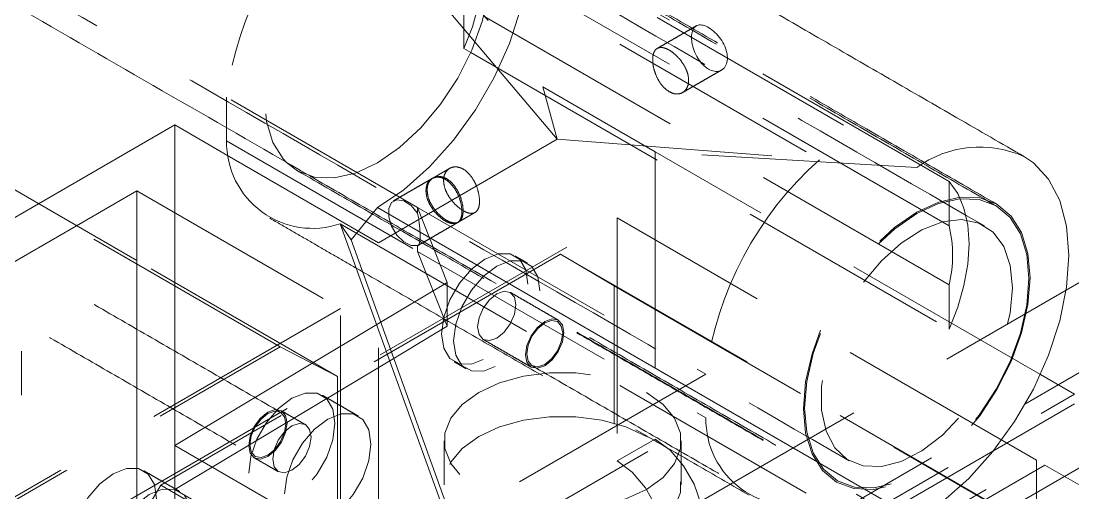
# Model space of a CAD drawing. Header units: millimetres. Extents: x 11 to 421, y 5 to 275.
# Drawn here: x 164.79 to 171, y 51.37 to 54.15 of the extents above; entities that cross this region are included whole.
import ezdxf

# ---------------------------------------------------------------- set-up
doc = ezdxf.new("R2010")
doc.units = ezdxf.units.MM
doc.linetypes.add('HIDDEN', pattern=[1.905, 1.27, -0.635])

msp = doc.modelspace()

# ---------------------------------------------------------------- linework, layer by layer
at = {"color": 7, "linetype": 'HIDDEN', "lineweight": 0}
for p, q in [((166.7376, 55.1326), (167.8682, 53.7608)), ((166.8934, 55.1234), (170.0754, 53.2865)), ((167.9541, 53.4519), (166.6733, 54.9647)), ((166.6733, 54.9647), (169.5018, 53.3319)), ((170.2663, 53.2024), (167.4623, 54.8211)), ((170.2663, 52.942), (167.5618, 54.5033)), ((167.4026, 54.2469), (167.4026, 53.9866)), ((167.5204, 54.1789), (170.2663, 52.5937)), ((167.443, 53.9632), (170.2663, 52.3333)), ((166.3197, 52.2287), (163.4559, 53.882)), ((167.9541, 53.4519), (167.8682, 53.7608)), ((167.8682, 53.7608), (168.5322, 53.3774)), ((166.0024, 53.7014), (166.0024, 53.52)), ((167.13, 53.0505), (166.0024, 53.7014)), ((167.9541, 53.4519), (166.8987, 52.8427)), ((167.9541, 53.4519), (169.5018, 53.3319)), ((166.0024, 53.4426), (167.13, 52.7916)), ((166.0177, 53.3513), (166.8987, 52.8427)), ((170.0754, 53.2865), (168.5322, 53.3774)), ((170.8048, 52.0655), (168.5322, 53.3774)), ((168.5322, 53.3774), (168.5322, 51.6852)), ((170.2663, 53.2024), (170.2663, 52.942)), ((165.4722, 53.1478), (166.6742, 52.4538)), ((164.8926, 53.0725), (164.632, 52.922)), ((167.4132, 49.9865), (172.8013, 53.097)), ((167.13, 53.0505), (167.13, 53.0161)), ((167.13, 53.0503), (167.13, 53.0505)), ((167.3046, 52.6081), (167.13, 53.0503)), ((167.13, 53.0503), (168.8308, 52.0684)), ((165.26, 51.2292), (168.3077, 52.9886)), ((166.6733, 52.9539), (169.5018, 51.3211)), ((168.3077, 52.9886), (168.3077, 51.5556)), ((170.7825, 51.5599), (168.3077, 52.9886)), ((164.632, 52.6628), (165.1172, 52.9428)), ((166.8987, 50.953), (166.8987, 52.8427)), ((167.13, 52.826), (167.13, 52.7916)), ((167.9738, 52.7754), (165.6146, 51.4135)), ((167.13, 52.7916), (168.8309, 51.8098)), ((167.13, 52.7916), (167.3046, 52.3495)), ((168.29, 52.5889), (167.9738, 52.7754)), ((167.9738, 52.7754), (170.8376, 51.1222)), ((166.6566, 52.0542), (165.4722, 52.7379)), ((166.8885, 52.3594), (167.3046, 52.6081)), ((167.3046, 52.6081), (167.3046, 52.3495)), ((168.29, 49.8682), (168.29, 52.5889)), ((168.29, 52.5889), (171.1538, 50.9357)), ((170.2663, 52.5937), (170.2663, 52.3333)), ((166.9535, 50.2518), (170.9574, 52.5631)), ((166.6742, 52.4538), (163.6266, 50.6945)), ((166.6742, 51.144), (166.6742, 52.4538)), ((167.3046, 52.3495), (166.9654, 52.1467)), ((163.9605, 50.8668), (166.3197, 52.2287)), ((166.3197, 52.2287), (166.6566, 52.0542)), ((166.6566, 52.0542), (166.6566, 49.3334)), ((168.8308, 52.0684), (166.8987, 50.953)), ((167.5104, 49.9302), (171.007, 51.9487)), ((171.007, 51.8916), (167.5599, 49.9016)), ((167.3886, 50.9771), (168.8309, 51.8098)), ((171.3959, 51.7242), (167.8993, 49.7056)), ((165.6967, 51.647), (166.8987, 50.953)), ((168.5322, 51.6852), (168.3077, 51.5556)), ((167.7349, 49.8005), (170.7825, 51.5599)), ((170.832, 51.5313), (167.7844, 49.7719)), ((170.7825, 51.5599), (170.7825, 48.0406)), ((170.832, 48.012), (170.832, 51.5313)), ((170.832, 51.5313), (171.1714, 51.3354)), ((165.6146, 51.4135), (165.2777, 50.85)), ((165.6146, 51.4135), (168.4784, 49.7603))]:
    msp.add_line(p, q, dxfattribs=at)
at = {"color": 7, "linetype": 'Continuous', "lineweight": 15}
for p, q in [((167.4026, 53.9866), (167.443, 53.9632)), ((165.4722, 52.7379), (163.7928, 53.7074)), ((165.6967, 53.5366), (164.8926, 53.0725)), ((165.6967, 53.5366), (165.6967, 51.647)), ((165.6967, 53.5366), (166.0177, 53.3513)), ((166.0024, 53.52), (166.0024, 53.4426)), ((170.9574, 52.5631), (172.3417, 53.3623)), ((165.1172, 52.9428), (165.4722, 53.1478)), ((165.4722, 53.1478), (165.4722, 49.6285)), ((166.7376, 52.8602), (166.8934, 53.0494)), ((166.8934, 53.0494), (170.0754, 51.2124)), ((166.7376, 52.8602), (166.6733, 52.9539)), ((166.6733, 52.9539), (167.9541, 49.4141)), ((167.8682, 49.723), (166.7376, 52.8602)), ((165.6967, 51.647), (166.8885, 52.3594)), ((166.9654, 52.1467), (165.6967, 51.3883)), ((171.007, 51.9487), (170.8048, 52.0655)), ((165.6967, 51.647), (165.6967, 51.3883)), ((165.6967, 51.3883), (166.8987, 50.6944)), ((165.6967, 51.3883), (165.6967, 49.4988))]:
    msp.add_line(p, q, dxfattribs=at)
at = {"color": 7, "linetype": 'Continuous', "lineweight": 15, "flags": 128}
for points in [[(166.8934, 53.0494), (167.0494, 53.1551), (167.2006, 53.2892), (167.3425, 53.4475), (167.4707, 53.6252), (167.5814, 53.8169), (167.6712, 54.0168), (167.7373, 54.2188), (167.7778, 54.4168), (167.7915, 54.6048), (167.7778, 54.777), (167.7373, 54.9282), (167.6712, 55.0538), (167.5814, 55.1501), (167.4707, 55.214), (167.3425, 55.2437), (167.2006, 55.2381), (167.0494, 55.1976), (166.9322, 55.1448)], [(167.4026, 54.8556), (167.453, 54.7851), (167.4899, 54.6991), (167.5124, 54.5996), (167.5199, 54.4889), (167.5124, 54.3694), (167.4899, 54.2439), (167.453, 54.1153), (167.4026, 53.9866)], [(166.3569, 53.3153), (166.4204, 53.2671), (166.5218, 53.2296), (166.6375, 53.2249), (166.7629, 53.2534), (166.8934, 53.3139), (167.0239, 53.4041), (167.1494, 53.5205), (167.2651, 53.6586), (167.3664, 53.8132), (167.4496, 53.9783), (167.5114, 54.1475), (167.5495, 54.3144), (167.5624, 54.4725)], [(170.0754, 51.2124), (170.2314, 51.3182), (170.3826, 51.4523), (170.5244, 51.6106), (170.6527, 51.7883), (170.7634, 51.98), (170.8531, 52.1799), (170.9193, 52.3819), (170.9598, 52.5799), (170.9735, 52.7679), (170.9598, 52.9401), (170.9193, 53.0913), (170.8531, 53.2169), (170.7634, 53.3132), (170.7104, 53.3493)]]:
    msp.add_lwpolyline(points, dxfattribs=at)
at = {"color": 7, "linetype": 'HIDDEN', "lineweight": 0, "flags": 128}
for points in [[(167.2928, 54.9366), (167.2651, 54.9432), (167.1494, 54.9478), (167.0239, 54.9193), (166.8934, 54.8588), (166.7629, 54.7686), (166.6375, 54.6522), (166.5218, 54.5141), (166.4204, 54.3595), (166.3373, 54.1944), (166.2754, 54.0252), (166.2374, 53.8583), (166.2245, 53.7002), (166.2374, 53.5569), (166.2754, 53.434), (166.3373, 53.3361), (166.3569, 53.3153)], [(170.2663, 52.3333), (170.3168, 52.4621), (170.3537, 52.5907), (170.3762, 52.7162), (170.3837, 52.8356), (170.3762, 52.9464), (170.3537, 53.0459), (170.3168, 53.1319), (170.2663, 53.2024)], [(167.13, 53.0161), (167.0917, 53.0612), (167.0486, 53.0894), (167.008, 53.0962), (166.9764, 53.0803), (166.9593, 53.0446), (166.9593, 52.9947), (166.9764, 52.9391), (167.008, 52.8869), (167.0486, 52.8467), (167.0917, 52.8252), (167.13, 52.826)], [(170.7443, 52.6356), (170.7315, 52.7789), (170.6934, 52.9018), (170.6316, 52.9997), (170.5484, 53.0687), (170.4471, 53.1063), (170.3314, 53.1109), (170.2059, 53.0824), (170.0754, 53.0219), (169.9449, 52.9317), (169.8194, 52.8153), (169.7038, 52.6772), (169.6024, 52.5226), (169.5192, 52.3575), (169.4574, 52.1883), (169.4194, 52.0214), (169.4065, 51.8633), (169.4194, 51.72), (169.4574, 51.5971), (169.5192, 51.4992), (169.6024, 51.4302), (169.7038, 51.3926), (169.8194, 51.388), (169.9449, 51.4165), (170.0754, 51.477), (170.2059, 51.5672), (170.3314, 51.6836), (170.4471, 51.8217), (170.5484, 51.9763), (170.6316, 52.1414), (170.6934, 52.3106), (170.7315, 52.4775), (170.7443, 52.6356)], [(170.7373, 52.6315), (170.7246, 52.7733), (170.6869, 52.8949), (170.6257, 52.9917), (170.5434, 53.06), (170.4431, 53.0972), (170.3287, 53.1018), (170.2045, 53.0736), (170.0754, 53.0137), (169.9463, 52.9245), (169.8221, 52.8093), (169.7077, 52.6727), (169.6074, 52.5197), (169.5251, 52.3564), (169.464, 52.1889), (169.4263, 52.0238), (169.4136, 51.8674), (169.4263, 51.7256), (169.464, 51.604), (169.5251, 51.5071), (169.6074, 51.4388), (169.7077, 51.4017), (169.8221, 51.3971), (169.9463, 51.4253), (170.0754, 51.4852), (170.2045, 51.5744), (170.3287, 51.6896), (170.4431, 51.8262), (170.5434, 51.9792), (170.6257, 52.1425), (170.6869, 52.31), (170.7246, 52.4751), (170.7373, 52.6315)], [(170.6404, 52.5756), (170.6272, 52.7082), (170.5882, 52.8194), (170.5252, 52.9039), (170.4412, 52.9578), (170.3401, 52.9786), (170.2266, 52.9653), (170.106, 52.9186), (169.984, 52.8405), (169.8663, 52.7348), (169.7584, 52.6064), (169.6653, 52.4613), (169.5913, 52.3063), (169.54, 52.1487), (169.5138, 51.9957), (169.5138, 51.8547), (169.54, 51.732), (169.5913, 51.6336), (169.6653, 51.564), (169.7584, 51.5264), (169.8663, 51.5226), (169.984, 51.5529), (170.106, 51.6156), (170.2266, 51.7081), (170.3401, 51.8258), (170.4412, 51.9633), (170.5252, 52.1143), (170.5882, 52.2715), (170.6272, 52.4277), (170.6404, 52.5756)], [(167.7809, 52.5987), (167.7684, 52.6823), (167.7322, 52.7434), (167.6759, 52.7759), (167.605, 52.7767), (167.5263, 52.7457), (167.4476, 52.6859), (167.3767, 52.6032), (167.3204, 52.5056), (167.2842, 52.4028), (167.2717, 52.3048), (167.2842, 52.2211), (167.3204, 52.16), (167.3767, 52.1275), (167.4476, 52.1267), (167.5263, 52.1578), (167.605, 52.2176), (167.6759, 52.3003), (167.7322, 52.3978), (167.7684, 52.5006), (167.7809, 52.5987)], [(167.8516, 52.5578), (167.8391, 52.6415), (167.803, 52.7026), (167.7466, 52.7351), (167.6757, 52.7359), (167.597, 52.7048), (167.5184, 52.6451), (167.4474, 52.5623), (167.3911, 52.4648), (167.3549, 52.362), (167.3425, 52.2639), (167.3549, 52.1803), (167.3911, 52.1192), (167.4474, 52.0867), (167.5184, 52.0859), (167.597, 52.1169), (167.6757, 52.1767), (167.7466, 52.2595), (167.803, 52.357), (167.8391, 52.4598), (167.8516, 52.5578)], [(167.7102, 52.4762), (167.7015, 52.5212), (167.677, 52.5495), (167.6403, 52.5566), (167.597, 52.5415), (167.5537, 52.5066), (167.517, 52.4571), (167.4925, 52.4005), (167.4839, 52.3456), (167.4925, 52.3006), (167.517, 52.2723), (167.5537, 52.2652), (167.597, 52.2802), (167.6403, 52.3152), (167.677, 52.3647), (167.7015, 52.4212), (167.7102, 52.4762)], [(167.993, 52.3129), (167.9844, 52.358), (167.9599, 52.3862), (167.9232, 52.3933), (167.8799, 52.3783), (167.8366, 52.3433), (167.7999, 52.2938), (167.7753, 52.2373), (167.7667, 52.1823), (167.7753, 52.1373), (167.7999, 52.109), (167.8366, 52.1019), (167.8799, 52.117), (167.9232, 52.1519), (167.9599, 52.2014), (167.9844, 52.258), (167.993, 52.3129)], [(167.9859, 52.3088), (167.9779, 52.3511), (167.9549, 52.3775), (167.9204, 52.3842), (167.8799, 52.3701), (167.8393, 52.3373), (167.8049, 52.2909), (167.7819, 52.2379), (167.7738, 52.1864), (167.7819, 52.1442), (167.8049, 52.1177), (167.8393, 52.111), (167.8799, 52.1251), (167.9204, 52.1579), (167.9549, 52.2043), (167.9779, 52.2573), (167.9859, 52.3088)], [(168.4809, 51.96), (168.5786, 51.8892), (168.6466, 51.8077), (168.6815, 51.7195), (168.6815, 51.629), (168.6466, 51.5407), (168.5786, 51.4592), (168.4809, 51.3885), (168.3583, 51.332), (168.2171, 51.2928), (168.0643, 51.2726), (167.9075, 51.2726), (167.7547, 51.2928), (167.6135, 51.332), (167.4909, 51.3885), (167.3932, 51.4592), (167.3252, 51.5407), (167.2903, 51.629), (167.2903, 51.7195), (167.3252, 51.8077), (167.3932, 51.8892), (167.4909, 51.96), (167.6135, 52.0164), (167.7547, 52.0556), (167.9075, 52.0758), (168.0643, 52.0758), (168.2171, 52.0556), (168.3583, 52.0164), (168.4809, 51.96)], [(166.1333, 51.4843), (166.1458, 51.5823), (166.1819, 51.6851), (166.2382, 51.7827), (166.3092, 51.8654), (166.3879, 51.9252), (166.4665, 51.9562), (166.5375, 51.9554), (166.5938, 51.9229), (166.63, 51.8618), (166.6424, 51.7782), (166.63, 51.6801), (166.5938, 51.5773), (166.5375, 51.4798), (166.4665, 51.3971), (166.3879, 51.3373), (166.3092, 51.3062), (166.2382, 51.307), (166.1819, 51.3396), (166.1458, 51.4006), (166.1333, 51.4843)], [(166.3596, 51.7782), (166.351, 51.8232), (166.3264, 51.8514), (166.2897, 51.8586), (166.2464, 51.8435), (166.2031, 51.8086), (166.1664, 51.7591), (166.1419, 51.7025), (166.1333, 51.6476), (166.1419, 51.6025), (166.1664, 51.5743), (166.2031, 51.5672), (166.2464, 51.5822), (166.2897, 51.6172), (166.3264, 51.6667), (166.351, 51.7232), (166.3596, 51.7782)], [(166.1404, 51.6516), (166.1484, 51.7032), (166.1714, 51.7562), (166.2059, 51.8026), (166.2464, 51.8353), (166.287, 51.8495), (166.3214, 51.8428), (166.3444, 51.8163), (166.3525, 51.7741), (166.3444, 51.7226), (166.3214, 51.6696), (166.287, 51.6231), (166.2464, 51.5904), (166.2059, 51.5763), (166.1714, 51.583), (166.1484, 51.6094), (166.1404, 51.6516)], [(166.3454, 51.3618), (166.3579, 51.4598), (166.3941, 51.5627), (166.4504, 51.6602), (166.5213, 51.7429), (166.6, 51.8027), (166.6787, 51.8337), (166.7496, 51.833), (166.8059, 51.8004), (166.8421, 51.7394), (166.8546, 51.6557), (166.8421, 51.5577), (166.8059, 51.4549), (166.7496, 51.3573), (166.6787, 51.2746), (166.6, 51.2148), (166.5213, 51.1838), (166.4504, 51.1846), (166.3941, 51.2171), (166.3579, 51.2782), (166.3454, 51.3618)], [(166.2747, 51.5659), (166.2833, 51.6209), (166.3079, 51.6774), (166.3446, 51.7269), (166.3879, 51.7619), (166.4312, 51.7769), (166.4679, 51.7698), (166.4924, 51.7416), (166.501, 51.6965), (166.4924, 51.6416), (166.4679, 51.585), (166.4312, 51.5355), (166.3879, 51.5006), (166.3446, 51.4855), (166.3079, 51.4927), (166.2833, 51.5209), (166.2747, 51.5659)], [(168.4809, 51.7007), (168.3583, 51.7571), (168.2171, 51.7964), (168.0643, 51.8165), (167.9075, 51.8165), (167.7547, 51.7964), (167.6135, 51.7571), (167.4909, 51.7007), (167.3932, 51.63), (167.3252, 51.5484), (167.2903, 51.4602), (167.2903, 51.3697), (167.3252, 51.2815), (167.3932, 51.2), (167.4909, 51.1292), (167.6135, 51.0728), (167.7547, 51.0335), (167.9075, 51.0134), (168.0643, 51.0134), (168.2171, 51.0335), (168.3583, 51.0728), (168.4809, 51.1292), (168.5786, 51.2), (168.6466, 51.2815), (168.6815, 51.3697), (168.6815, 51.4602), (168.6466, 51.5484), (168.5786, 51.63), (168.4809, 51.7007)], [(168.5322, 51.0319), (168.6196, 50.9975), (168.6984, 50.9983), (168.761, 51.0345), (168.8012, 51.1023), (168.815, 51.1953), (168.8012, 51.3042), (168.761, 51.4184), (168.6984, 51.5268), (168.6196, 51.6187), (168.5322, 51.6852)], [(168.3077, 51.5556), (168.3951, 51.4891), (168.4739, 51.3972), (168.5365, 51.2888), (168.5767, 51.1746), (168.5905, 51.0657), (168.5767, 50.9727), (168.5365, 50.9049), (168.4739, 50.8687), (168.3951, 50.8679), (168.3077, 50.9023)], [(165.5888, 51.3332), (165.5764, 51.4169), (165.5402, 51.478), (165.4839, 51.5105), (165.4129, 51.5113), (165.3343, 51.4802), (165.2556, 51.4204), (165.1846, 51.3377), (165.1283, 51.2402), (165.0922, 51.1374), (165.0797, 51.0393), (165.0922, 50.9557), (165.1283, 50.8946), (165.1846, 50.8621), (165.2556, 50.8613), (165.3343, 50.8923), (165.4129, 50.9521), (165.4839, 51.0348), (165.5402, 51.1324), (165.5764, 51.2352), (165.5888, 51.3332)], [(165.801, 51.2108), (165.7885, 51.2944), (165.7523, 51.3555), (165.696, 51.388), (165.6251, 51.3888), (165.5464, 51.3578), (165.4677, 51.298), (165.3968, 51.2153), (165.3405, 51.1177), (165.3043, 51.0149), (165.2918, 50.9169), (165.3043, 50.8332), (165.3405, 50.7722), (165.3968, 50.7396), (165.4677, 50.7388), (165.5464, 50.7699), (165.6251, 50.8297), (165.696, 50.9124), (165.7523, 51.0099), (165.7885, 51.1127), (165.801, 51.2108)]]:
    msp.add_lwpolyline(points, dxfattribs=at)
at = {"color": 7, "linetype": 'HIDDEN', "lineweight": 0}
for centre, radius, start, end in [((168.029, 53.4349), 2.044, 131.54679, 172.50828), ((170.4473, 52.7681), 0.638, 65.65148, 125.65901), ((170.8574, 51.8022), 2.0439, 131.54629, 172.51564), ((169.5403, 52.7679), 0.7466, 346.50978, 13.49022), ((169.3386, 51.802), 0.5078, 179.12859, 288.73721)]:
    msp.add_arc(centre, radius, start, end, dxfattribs=at)
at = {"color": 7, "linetype": 'Continuous', "lineweight": 15}
msp.add_arc((166.5102, 53.4348), 0.5078, 179.12859, 288.73721, dxfattribs=at)
at = {"color": 7, "linetype": 'HIDDEN', "lineweight": 0}
msp.add_ellipse((167.1052, 52.984), major_axis=(-0.0258, 0.1579), ratio=0.1885, start_param=3.109915, end_param=4.886581, dxfattribs=at)
for points in [[(170.4749, 52.9414), (156.6863, 60.9014)], [(155.8874, 59.5175), (169.676, 51.5575)], [(170.5484, 53.0687), (167.3664, 54.9056)], [(170.5434, 53.0601), (167.43, 54.8574)], [(168.7771, 54.1224), (168.5438, 53.9877)], [(168.6938, 53.7279), (168.9271, 53.8626)], [(166.3214, 51.8428), (163.4577, 53.496)], [(166.4205, 53.2671), (169.6025, 51.4302)], [(167.3191, 53.2807), (167.2173, 53.2219)], [(163.3077, 53.2362), (166.1714, 51.583)], [(166.4941, 53.2361), (169.6075, 51.4388)], [(167.2144, 53.2203), (166.9881, 53.0896)], [(167.3672, 52.9621), (167.4691, 53.0209)], [(167.133, 52.8268), (167.3644, 52.9604)], [(167.777, 52.7227), (167.7063, 52.7635)], [(166.768, 52.6924), (169.0869, 51.3537)], [(167.9599, 52.3862), (167.677, 52.5495)], [(170.8186, 50.7243), (167.9549, 52.3775)], [(167.517, 52.2723), (167.7999, 52.109)], [(164.792, 51.9428), (164.792, 52.2021)], [(167.3463, 52.1399), (167.417, 52.0991)], [(167.8049, 52.1177), (170.6686, 50.4645)], [(166.78, 51.8205), (166.5678, 51.943)], [(166.4679, 51.7698), (166.3264, 51.8514)], [(167.2859, 51.6742), (167.2859, 51.415)], [(168.6859, 51.415), (168.6859, 51.6742)], [(166.1664, 51.5743), (166.3079, 51.4927)], [(165.7264, 51.3756), (165.5143, 51.4981)]]:
    msp.add_open_spline(points, degree=1, dxfattribs=at)
at = {"color": 7, "linetype": 'Continuous', "lineweight": 15}
for points in [[(159.5288, 57.2571), (166.4941, 53.2361)], [(170.7104, 53.3493), (167.5284, 55.1862)], [(166.2585, 52.9865), (166.768, 52.6924)]]:
    msp.add_open_spline(points, degree=1, dxfattribs=at)
msp.add_open_spline([(168.8458, 53.8664), (168.8579, 53.8609), (168.8819, 53.8501), (168.9155, 53.8539), (168.9419, 53.8721), (168.9574, 53.9038), (168.9597, 53.9445), (168.9485, 53.9897), (168.9256, 54.0346), (168.8939, 54.0747), (168.8578, 54.1058), (168.8219, 54.1244), (168.7902, 54.1287), (168.7654, 54.1178), (168.7497, 54.0925), (168.7443, 54.0551), (168.7496, 54.0101), (168.7651, 53.9623), (168.7898, 53.9178), (168.8182, 53.8847), (168.8379, 53.8716), (168.8458, 53.8664)], degree=3, knots=[0, 0, 0, 0, 0.053433, 0.106857, 0.160516, 0.214331, 0.267891, 0.321187, 0.374615, 0.428368, 0.482136, 0.53558, 0.588867, 0.642409, 0.696219, 0.749895, 0.803246, 0.856585, 0.910241, 0.964056, 1, 1, 1, 1], dxfattribs=at)
at = {"color": 7, "linetype": 'HIDDEN', "lineweight": 0}
for points, knots in [([(168.6146, 53.7329), (168.6029, 53.7411), (168.5796, 53.7577), (168.5507, 53.7983), (168.5294, 53.8448), (168.5176, 53.8928), (168.5158, 53.9359), (168.5241, 53.9694), (168.5419, 53.9899), (168.5684, 53.9957), (168.6016, 53.9866), (168.638, 53.9638), (168.6734, 53.9302), (168.7035, 53.8889), (168.724, 53.8436), (168.7314, 53.7993), (168.7248, 53.7609), (168.7053, 53.7326), (168.6758, 53.7182), (168.6436, 53.7188), (168.6231, 53.7287), (168.6146, 53.7329)], [0, 0, 0, 0, 0.053228, 0.106439, 0.160073, 0.21399, 0.267452, 0.320439, 0.373653, 0.42745, 0.481291, 0.534548, 0.58751, 0.64092, 0.694825, 0.748505, 0.8016, 0.854651, 0.90826, 0.962182, 1, 1, 1, 1]), ([(167.2831, 53.2091), (167.2844, 53.195), (167.2872, 53.1666), (167.3082, 53.1217), (167.3383, 53.0804), (167.3744, 53.0463), (167.4109, 53.0232), (167.4436, 53.0134), (167.4697, 53.018), (167.4877, 53.0374), (167.4962, 53.0704), (167.4949, 53.1131), (167.484, 53.1606), (167.4641, 53.2076), (167.4359, 53.2485), (167.4016, 53.2776), (167.3649, 53.2913), (167.3302, 53.2887), (167.3022, 53.2706), (167.2856, 53.2422), (167.2838, 53.219), (167.2831, 53.2091)], [0, 0, 0, 0, 0.053051, 0.10608, 0.159678, 0.213693, 0.267076, 0.319761, 0.372769, 0.426613, 0.480515, 0.533617, 0.586313, 0.63959, 0.693571, 0.747279, 0.800135, 0.8529, 0.906462, 0.96048, 1, 1, 1, 1]), ([(167.1791, 53.1491), (167.1805, 53.1349), (167.1832, 53.1064), (167.2038, 53.0611), (167.2334, 53.0194), (167.2691, 52.9852), (167.3056, 52.9621), (167.3387, 52.9525), (167.3653, 52.9577), (167.3837, 52.9777), (167.3923, 53.011), (167.3908, 53.0539), (167.3794, 53.1014), (167.3586, 53.1481), (167.3297, 53.1885), (167.2951, 53.2171), (167.2585, 53.2306), (167.2243, 53.2278), (167.197, 53.2095), (167.1815, 53.1813), (167.1798, 53.1585), (167.1791, 53.1491)], [0, 0, 0, 0, 0.053232, 0.106449, 0.160076, 0.213996, 0.267461, 0.320433, 0.373643, 0.427446, 0.481281, 0.534542, 0.587519, 0.640926, 0.694828, 0.748515, 0.8016, 0.85464, 0.908255, 0.962175, 1, 1, 1, 1]), ([(167.1862, 53.1532), (167.1875, 53.139), (167.1902, 53.1105), (167.2109, 53.0652), (167.2406, 53.0236), (167.2763, 52.9893), (167.3128, 52.9662), (167.3458, 52.9567), (167.3724, 52.9618), (167.3907, 52.9818), (167.3994, 53.0151), (167.3979, 53.058), (167.3865, 53.1054), (167.3658, 53.1522), (167.3369, 53.1926), (167.3023, 53.2213), (167.2657, 53.2347), (167.2315, 53.232), (167.2041, 53.2137), (167.1885, 53.1855), (167.1869, 53.1626), (167.1862, 53.1532)], [0, 0, 0, 0, 0.053223, 0.106429, 0.160055, 0.213979, 0.26744, 0.320397, 0.373596, 0.427402, 0.48124, 0.534492, 0.587454, 0.640855, 0.694761, 0.748449, 0.801521, 0.854546, 0.908159, 0.962085, 1, 1, 1, 1])]:
    msp.add_open_spline(points, degree=3, knots=knots, dxfattribs=at)

doc.saveas('drawing.dxf')
